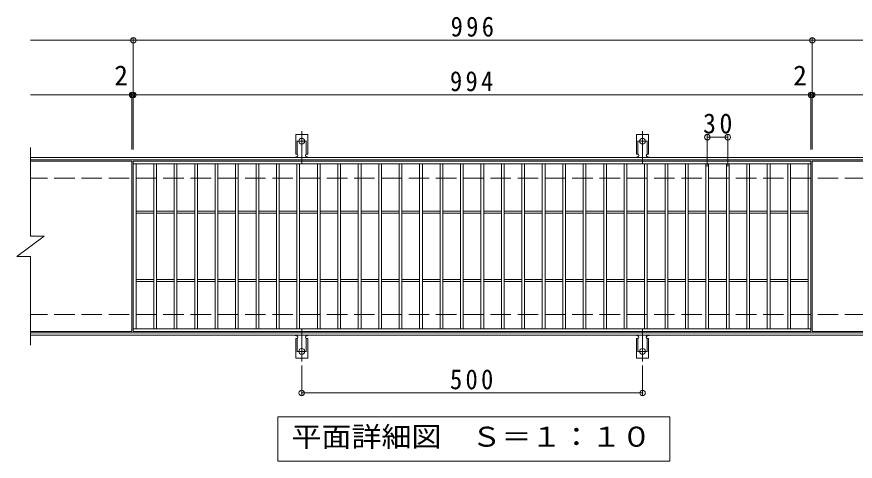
# Model space of a CAD drawing. Units: millimetres on the paper, enlarged 2 times, with parts at other scales. Extents: x -302 to 337, y -274 to 226.
# Drawn here: x -125.2 to 120.8, y 95.4 to 225.7 of the extents above; entities that cross this region are included whole.
import ezdxf
from ezdxf.enums import TextEntityAlignment as Align

# ---------------------------------------------------------------- set-up
doc = ezdxf.new("R2010")
doc.units = ezdxf.units.MM
doc.header["$LTSCALE"] = 2
doc.header["$PDMODE"] = 32
doc.header["$PDSIZE"] = 1.6
for name, pattern in [('CHAIN2', [12, 9, -1, 1, -1]), ('DASHED2', [3, 2, -1]), ('DASHED3', [4, 3, -1])]:
    doc.linetypes.add(name, pattern=pattern)
for name, color, linetype, lineweight in [('C-1', 2, 'Continuous', 9), ('C-2', 3, 'Continuous', 9), ('C-4', 7, 'Continuous', 9), ('C-5', 7, 'Continuous', 9), ('C-A', 3, 'Continuous', 9)]:
    doc.layers.add(name, color=color, linetype=linetype, lineweight=lineweight)
doc.styles.add('ＭＳ ゴシック', font='')
doc.styles.get('ＭＳ ゴシック').set_extended_font_data('MS Gothic')

msp = doc.modelspace()

# ---------------------------------------------------------------- linework, layer by layer
at = {"layer": 'C-1'}
for p, q in [((139.751, 184.433), (-121.249, 184.433)), ((139.751, 183.832), (-121.249, 183.832)), ((139.751, 133.032), (-121.249, 133.032)), ((139.751, 132.432), (-121.249, 132.432))]:
    msp.add_line(p, q, dxfattribs=at)
at = {"layer": 'C-1', "linetype": 'DASHED3'}
for p, q in [((139.751, 178.432), (-121.249, 178.432)), ((139.751, 138.432), (-121.249, 138.432))]:
    msp.add_line(p, q, dxfattribs=at)
at = {"layer": 'C-2'}
for p, q in [((-121.249, 187.432), (-121.249, 161.433)), ((-91.449, 183.432), (-121.249, 183.432)), ((-91.449, 183.432), (-91.449, 133.432)), ((-91.049, 182.632), (107.751, 182.632)), ((-90.249, 134.232), (-90.249, 182.632)), ((-85.049, 134.232), (-85.049, 182.632)), ((-84.249, 134.232), (-84.249, 182.632)), ((-79.049, 134.232), (-79.049, 182.632)), ((-78.249, 134.232), (-78.249, 182.632)), ((-73.049, 134.232), (-73.049, 182.632)), ((-72.249, 134.232), (-72.249, 182.632)), ((-67.049, 134.232), (-67.049, 182.632)), ((-66.249, 134.232), (-66.249, 182.632)), ((-61.049, 134.232), (-61.049, 182.632)), ((-60.249, 134.232), (-60.249, 182.632)), ((-55.049, 134.232), (-55.049, 182.632)), ((-54.249, 134.232), (-54.249, 182.632)), ((-49.049, 134.232), (-49.049, 182.632)), ((-48.249, 134.232), (-48.249, 182.632)), ((-43.049, 134.232), (-43.049, 182.632)), ((-42.249, 134.232), (-42.249, 182.632)), ((-37.049, 134.232), (-37.049, 182.632)), ((-36.249, 134.232), (-36.249, 182.632)), ((-31.049, 134.232), (-31.049, 182.632)), ((-30.249, 134.232), (-30.249, 182.632)), ((-25.049, 134.232), (-25.049, 182.632)), ((-24.249, 134.232), (-24.249, 182.632)), ((-19.049, 134.232), (-19.049, 182.632)), ((-18.249, 134.232), (-18.249, 182.632)), ((-13.049, 134.232), (-13.049, 182.632)), ((-12.249, 134.232), (-12.249, 182.632)), ((-7.049, 134.232), (-7.049, 182.632)), ((-6.249, 134.232), (-6.249, 182.632)), ((-1.049, 134.232), (-1.049, 182.632)), ((-0.249, 134.232), (-0.249, 182.632)), ((4.951, 134.232), (4.951, 182.632)), ((5.751, 134.232), (5.751, 182.632)), ((10.951, 134.232), (10.951, 182.632)), ((11.751, 134.232), (11.751, 182.632)), ((16.951, 134.232), (16.951, 182.632)), ((17.751, 134.232), (17.751, 182.632)), ((22.951, 134.232), (22.951, 182.632)), ((23.751, 134.232), (23.751, 182.632)), ((28.951, 134.232), (28.951, 182.632)), ((29.751, 134.232), (29.751, 182.632)), ((34.951, 134.232), (34.951, 182.632)), ((35.751, 134.232), (35.751, 182.632)), ((40.951, 134.232), (40.951, 182.632)), ((41.751, 134.232), (41.751, 182.632)), ((46.951, 134.232), (46.951, 182.632)), ((47.751, 134.232), (47.751, 182.632)), ((52.951, 134.232), (52.951, 182.632)), ((53.751, 134.232), (53.751, 182.632)), ((58.951, 134.232), (58.951, 182.632)), ((59.751, 134.232), (59.751, 182.632)), ((64.951, 134.232), (64.951, 182.632)), ((65.751, 134.232), (65.751, 182.632)), ((70.951, 134.232), (70.951, 182.632)), ((71.751, 134.232), (71.751, 182.632)), ((76.951, 134.232), (76.951, 182.632)), ((77.751, 134.232), (77.751, 182.632)), ((82.951, 134.232), (82.951, 182.632)), ((83.751, 134.232), (83.751, 182.632)), ((88.951, 134.232), (88.951, 182.632)), ((89.751, 134.232), (89.751, 182.632)), ((94.951, 134.232), (94.951, 182.632)), ((95.751, 134.232), (95.751, 182.632)), ((100.951, 134.232), (100.951, 182.632)), ((101.752, 134.232), (101.752, 182.632)), ((106.951, 134.232), (106.951, 182.632)), ((107.751, 183.432), (107.751, 133.432)), ((108.151, 183.432), (108.151, 133.432)), ((139.751, 183.432), (108.151, 183.432)), ((-90.249, 168.732), (-85.049, 168.732)), ((-90.249, 168.132), (-85.049, 168.132)), ((-84.249, 168.732), (-79.049, 168.732)), ((-84.249, 168.132), (-79.049, 168.132)), ((-78.249, 168.732), (-73.049, 168.732)), ((-78.249, 168.132), (-73.049, 168.132)), ((-72.249, 168.732), (-67.049, 168.732)), ((-72.249, 168.132), (-67.049, 168.132)), ((-66.249, 168.732), (-61.049, 168.732)), ((-66.249, 168.132), (-61.049, 168.132)), ((-60.249, 168.732), (-55.049, 168.732)), ((-60.249, 168.132), (-55.049, 168.132)), ((-54.249, 168.732), (-49.049, 168.732)), ((-54.249, 168.132), (-49.049, 168.132)), ((-48.249, 168.732), (-43.049, 168.732)), ((-48.249, 168.132), (-43.049, 168.132)), ((-42.249, 168.732), (-37.049, 168.732)), ((-42.249, 168.132), (-37.049, 168.132)), ((-36.249, 168.732), (-31.049, 168.732)), ((-36.249, 168.132), (-31.049, 168.132)), ((-30.249, 168.732), (-25.049, 168.732)), ((-30.249, 168.132), (-25.049, 168.132)), ((-24.249, 168.732), (-19.049, 168.732)), ((-24.249, 168.132), (-19.049, 168.132)), ((-18.249, 168.732), (-13.049, 168.732)), ((-18.249, 168.132), (-13.049, 168.132)), ((-12.249, 168.732), (-7.049, 168.732)), ((-12.249, 168.132), (-7.049, 168.132)), ((-6.249, 168.732), (-1.049, 168.732)), ((-6.249, 168.132), (-1.049, 168.132)), ((-0.249, 168.732), (4.951, 168.732)), ((-0.249, 168.132), (4.951, 168.132)), ((5.751, 168.732), (10.951, 168.732)), ((5.751, 168.132), (10.951, 168.132)), ((11.751, 168.732), (16.951, 168.732)), ((11.751, 168.132), (16.951, 168.132)), ((17.751, 168.732), (22.951, 168.732)), ((17.751, 168.132), (22.951, 168.132)), ((23.751, 168.732), (28.951, 168.732)), ((23.751, 168.132), (28.951, 168.132)), ((29.751, 168.732), (34.951, 168.732)), ((29.751, 168.132), (34.951, 168.132)), ((35.751, 168.732), (40.951, 168.732)), ((35.751, 168.132), (40.951, 168.132)), ((41.751, 168.732), (46.951, 168.732)), ((41.751, 168.132), (46.951, 168.132)), ((47.751, 168.732), (52.951, 168.732)), ((47.751, 168.132), (52.951, 168.132)), ((53.751, 168.732), (58.951, 168.732)), ((53.751, 168.132), (58.951, 168.132)), ((59.751, 168.732), (64.951, 168.732)), ((59.751, 168.132), (64.951, 168.132)), ((65.751, 168.732), (70.951, 168.732)), ((65.751, 168.132), (70.951, 168.132)), ((71.751, 168.732), (76.951, 168.732)), ((71.751, 168.132), (76.951, 168.132)), ((77.751, 168.732), (82.951, 168.732)), ((77.751, 168.132), (82.951, 168.132)), ((83.751, 168.732), (88.951, 168.732)), ((83.751, 168.132), (88.951, 168.132)), ((89.751, 168.732), (94.951, 168.732)), ((89.751, 168.132), (94.951, 168.132)), ((95.751, 168.732), (100.951, 168.732)), ((95.751, 168.132), (100.951, 168.132)), ((101.752, 168.732), (106.951, 168.732)), ((101.752, 168.132), (106.951, 168.132)), ((-125.249, 155.432), (-117.248, 161.433)), ((-121.249, 161.433), (-117.248, 161.433)), ((-125.249, 155.432), (-121.249, 155.432)), ((-121.249, 155.432), (-121.249, 129.432)), ((-90.249, 148.732), (-85.049, 148.732)), ((-90.249, 148.132), (-85.049, 148.132)), ((-84.249, 148.732), (-79.049, 148.732)), ((-84.249, 148.132), (-79.049, 148.132)), ((-78.249, 148.732), (-73.049, 148.732)), ((-78.249, 148.132), (-73.049, 148.132)), ((-72.249, 148.732), (-67.049, 148.732)), ((-72.249, 148.132), (-67.049, 148.132)), ((-66.249, 148.732), (-61.049, 148.732)), ((-66.249, 148.132), (-61.049, 148.132)), ((-60.249, 148.732), (-55.049, 148.732)), ((-60.249, 148.132), (-55.049, 148.132)), ((-54.249, 148.732), (-49.049, 148.732)), ((-54.249, 148.132), (-49.049, 148.132)), ((-48.249, 148.732), (-43.049, 148.732)), ((-48.249, 148.132), (-43.049, 148.132)), ((-42.249, 148.732), (-37.049, 148.732)), ((-42.249, 148.132), (-37.049, 148.132)), ((-36.249, 148.732), (-31.049, 148.732)), ((-36.249, 148.132), (-31.049, 148.132)), ((-30.249, 148.732), (-25.049, 148.732)), ((-30.249, 148.132), (-25.049, 148.132)), ((-24.249, 148.732), (-19.049, 148.732)), ((-24.249, 148.132), (-19.049, 148.132)), ((-18.249, 148.732), (-13.049, 148.732)), ((-18.249, 148.132), (-13.049, 148.132)), ((-12.249, 148.732), (-7.049, 148.732)), ((-12.249, 148.132), (-7.049, 148.132)), ((-6.249, 148.732), (-1.049, 148.732)), ((-6.249, 148.132), (-1.049, 148.132)), ((-0.249, 148.732), (4.951, 148.732)), ((-0.249, 148.132), (4.951, 148.132)), ((5.751, 148.732), (10.951, 148.732)), ((5.751, 148.132), (10.951, 148.132)), ((11.751, 148.732), (16.951, 148.732)), ((11.751, 148.132), (16.951, 148.132)), ((17.751, 148.732), (22.951, 148.732)), ((17.751, 148.132), (22.951, 148.132)), ((23.751, 148.732), (28.951, 148.732)), ((23.751, 148.132), (28.951, 148.132)), ((29.751, 148.732), (34.951, 148.732)), ((29.751, 148.132), (34.951, 148.132)), ((35.751, 148.732), (40.951, 148.732)), ((35.751, 148.132), (40.951, 148.132)), ((41.751, 148.732), (46.951, 148.732)), ((41.751, 148.132), (46.951, 148.132)), ((47.751, 148.732), (52.951, 148.732)), ((47.751, 148.132), (52.951, 148.132)), ((53.751, 148.732), (58.951, 148.732)), ((53.751, 148.132), (58.951, 148.132)), ((59.751, 148.732), (64.951, 148.732)), ((59.751, 148.132), (64.951, 148.132)), ((65.751, 148.732), (70.951, 148.732)), ((65.751, 148.132), (70.951, 148.132)), ((71.751, 148.732), (76.951, 148.732)), ((71.751, 148.132), (76.951, 148.132)), ((77.751, 148.732), (82.951, 148.732)), ((77.751, 148.132), (82.951, 148.132)), ((83.751, 148.732), (88.951, 148.732)), ((83.751, 148.132), (88.951, 148.132)), ((89.751, 148.732), (94.951, 148.732)), ((89.751, 148.132), (94.951, 148.132)), ((95.751, 148.732), (100.951, 148.732)), ((95.751, 148.132), (100.951, 148.132)), ((101.752, 148.732), (106.951, 148.732)), ((101.752, 148.132), (106.951, 148.132)), ((-91.449, 133.432), (-121.249, 133.432)), ((107.751, 134.232), (-91.049, 134.232)), ((107.751, 133.432), (-91.049, 133.432)), ((139.751, 133.432), (108.151, 133.432))]:
    msp.add_line(p, q, dxfattribs=at)
msp.add_lwpolyline([(-91.049, 133.432), (-91.049, 183.432), (107.751, 183.432)], dxfattribs=at)
at = {"layer": 'C-4'}
for p, q in [((-91.049, 186.832), (-91.049, 219.432)), ((108.151, 186.832), (108.151, 219.432)), ((-121.249, 218.832), (139.751, 218.832)), ((-121.249, 202.832), (139.751, 202.832)), ((-91.449, 186.832), (-91.449, 203.432)), ((107.751, 186.832), (107.751, 203.432)), ((77.351, 181.833), (77.351, 191.033)), ((77.351, 190.433), (83.351, 190.433)), ((83.351, 181.833), (83.351, 191.033)), ((-41.649, 123.488), (-41.649, 114.832)), ((58.351, 123.488), (58.351, 114.832)), ((-41.649, 115.432), (58.351, 115.432))]:
    msp.add_line(p, q, dxfattribs=at)
for p in [(-91.049, 218.832), (108.151, 218.832), (-91.449, 202.832), (-91.049, 202.832), (107.751, 202.832), (108.151, 202.832), (77.351, 190.433), (83.351, 190.433), (-41.649, 115.432), (58.351, 115.432)]:
    msp.add_point(p, dxfattribs=at)
at = {"layer": 'C-5'}
msp.add_lwpolyline([(-48.649, 95.432), (-48.649, 108.432), (66.351, 108.432), (66.351, 95.432)], close=True, dxfattribs=at)
at = {"layer": 'C-A', "color": 7, "linetype": 'CHAIN2'}
for p, q in [((-41.649, 182.739), (-41.649, 192.219)), ((58.351, 182.739), (58.351, 192.219)), ((-42.804, 189.232), (-40.493, 189.232)), ((57.196, 189.232), (59.507, 189.232)), ((-41.649, 134.126), (-41.649, 124.646)), ((58.351, 134.126), (58.351, 124.646)), ((-42.804, 127.632), (-40.493, 127.632)), ((57.196, 127.632), (59.507, 127.632))]:
    msp.add_line(p, q, dxfattribs=at)
at = {"layer": 'C-A'}
for p, q in [((-43.399, 185.432), (-43.399, 191.232)), ((-39.899, 191.232), (-43.399, 191.232)), ((-39.899, 185.432), (-39.899, 191.232)), ((56.601, 185.432), (56.601, 191.232)), ((60.101, 191.232), (56.601, 191.232)), ((60.101, 185.432), (60.101, 191.232)), ((-43.399, 185.432), (-43.149, 185.432)), ((-43.249, 184.632), (-43.149, 184.632)), ((-39.899, 185.432), (-40.149, 185.432)), ((-40.149, 184.632), (-40.047, 184.632)), ((56.601, 185.432), (56.851, 185.432)), ((56.751, 184.632), (56.851, 184.632)), ((60.101, 185.432), (59.851, 185.432)), ((59.851, 184.632), (59.953, 184.632)), ((-43.399, 131.432), (-43.149, 131.432)), ((-43.399, 131.432), (-43.399, 125.632)), ((-43.249, 132.232), (-43.149, 132.232)), ((-40.149, 132.232), (-40.047, 132.232)), ((-39.899, 131.432), (-40.149, 131.432)), ((-39.899, 131.432), (-39.899, 125.632)), ((56.601, 131.432), (56.851, 131.432)), ((56.601, 131.432), (56.601, 125.632)), ((56.751, 132.232), (56.851, 132.232)), ((59.851, 132.232), (59.953, 132.232)), ((60.101, 131.432), (59.851, 131.432)), ((60.101, 131.432), (60.101, 125.632)), ((-39.899, 125.632), (-43.399, 125.632)), ((60.101, 125.632), (56.601, 125.632))]:
    msp.add_line(p, q, dxfattribs=at)
at = {"layer": 'C-A', "linetype": 'DASHED2'}
for p, q in [((-42.999, 185.403), (-42.999, 191.232)), ((-40.299, 185.403), (-40.299, 191.232)), ((57.001, 185.403), (57.001, 191.232)), ((59.701, 185.403), (59.701, 191.232)), ((-42.999, 131.461), (-42.999, 125.632)), ((-40.299, 131.461), (-40.299, 125.632)), ((57.001, 131.461), (57.001, 125.632)), ((59.701, 131.461), (59.701, 125.632))]:
    msp.add_line(p, q, dxfattribs=at)
at = {"layer": 'C-A'}
for centre in [(-41.649, 189.232), (58.351, 189.232), (-41.649, 127.632), (58.351, 127.632)]:
    msp.add_circle(centre, 0.85, dxfattribs=at)
for centre, start, end in [((-43.249, 184.232), 90.27596, 150.00047), ((-43.149, 185.032), 270, 90), ((-40.149, 185.032), 90, 269.8667), ((-40.049, 184.232), 29.99927, 89.75836), ((56.751, 184.232), 90.27596, 150.00047), ((56.851, 185.032), 270, 90), ((59.851, 185.032), 90, 269.8667), ((59.951, 184.232), 29.99927, 89.75836), ((-43.249, 132.632), 209.99951, 269.72403), ((-43.149, 131.832), 270, 90), ((-40.149, 131.832), 90.13329, 270), ((-40.049, 132.632), 270.24162, 330.00072), ((56.751, 132.632), 209.99951, 269.72403), ((56.851, 131.832), 270, 90), ((59.851, 131.832), 90.13329, 270), ((59.951, 132.632), 270.24162, 330.00072)]:
    msp.add_arc(centre, 0.4, start, end, dxfattribs=at)

# ---------------------------------------------------------------- texts
at = {"layer": 'C-4', "color": 2, "style": 'ＭＳ ゴシック'}
for p in [(-96.641, 203.832), (102.559, 203.832)]:
    msp.add_text('2', height=5.865, dxfattribs=at).set_placement(p, align=Align.BOTTOM_LEFT)
at = {"layer": 'C-4', "color": 2, "char_height": 5.865, "attachment_point": 7, "style": 'ＭＳ ゴシック'}
for s, insert in [('\\T1.27;\\W0.9;996', (2.051, 219.832)), ('\\T1.27;\\W0.9;994', (1.851, 203.832)), ('\\T1.27;\\W0.95;30', (76.101, 191.433)), ('\\T1.27;\\W0.9;500', (1.851, 116.432))]:
    msp.add_mtext(s, dxfattribs=dict(at, insert=insert))
at = {"layer": 'C-5', "color": 2, "style": 'ＭＳ ゴシック', "width": 1.1}
msp.add_text('平面詳細図\u3000Ｓ＝１：１０', height=5.865, dxfattribs=at).set_placement((-44.649, 97.932), align=Align.BOTTOM_LEFT)

doc.saveas('drawing.dxf')
